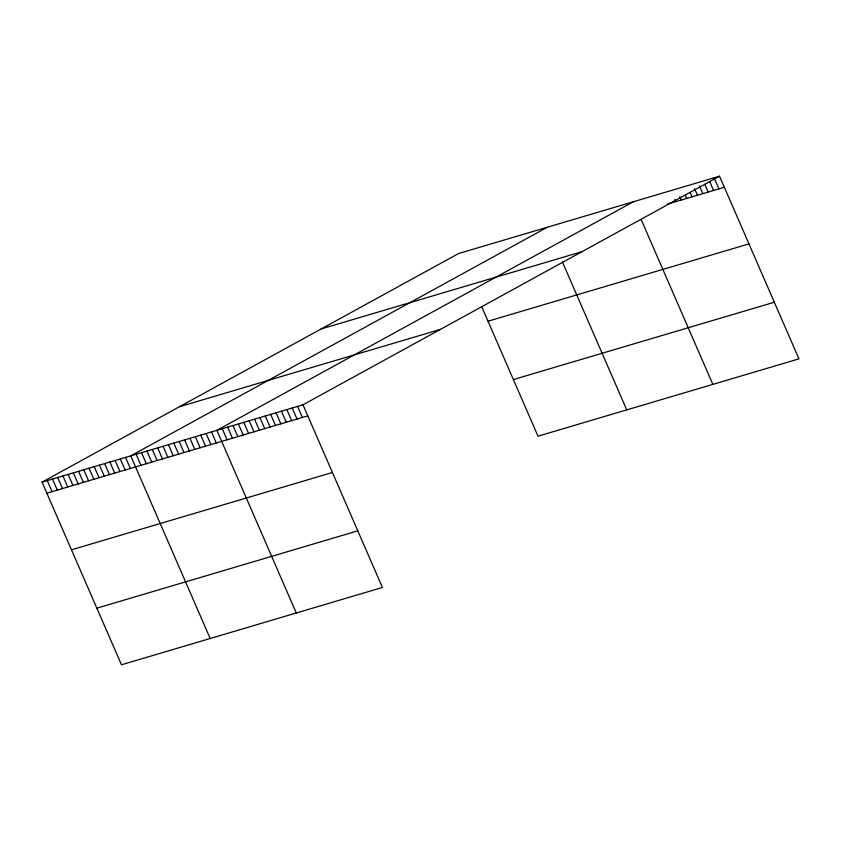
<?xml version="1.0" encoding="UTF-8"?>
<svg xmlns="http://www.w3.org/2000/svg" width="841" height="841" viewBox="0 0 841 841"><rect width="100%" height="100%" fill="white"/><g stroke="black" fill="none" stroke-linecap="round" stroke-linejoin="round"><path stroke-width="1.26" d="M42.05 482.135L302.991 404.815L382.413 587.47L121.472 664.789L42.05 482.135L458.587 253.53L719.528 176.211L798.95 358.865L538.009 436.185L481.861 307.06M547.312 227.238L130.765 455.854L210.187 638.508M633.42 201.724L216.883 430.329L296.295 612.984M302.991 404.815L719.528 176.211M667.291 204.174L724.343 187.259M321.136 328.968L582.067 251.648M179.511 406.697L440.442 329.378M488.022 321.22L748.963 243.89M46.854 493.194L307.795 415.875M513.388 379.554L774.33 302.234M71.485 549.825L332.416 472.495M96.852 608.169L357.782 530.839M714.146 177.798L718.96 188.857M709.73 181.603L713.578 190.455M704.832 184.305L708.196 192.053M699.449 185.903L702.813 193.64M694.54 188.605L697.431 195.238M690.125 192.41L692.048 196.836M685.226 195.112L686.666 198.423M679.843 196.71L681.284 200.021M674.934 199.401L675.901 201.619M641.305 219.858L712.842 384.379M562.377 261.887L626.734 409.893M297.609 406.413L302.413 417.472M292.226 408.001L297.031 419.06M286.844 409.599L291.648 420.658M281.462 411.196L286.266 422.256M276.079 412.794L280.883 423.843M270.697 414.382L275.501 425.441M265.314 415.98L270.119 427.039M259.932 417.578L264.747 428.637M254.55 419.165L259.364 430.224M249.167 420.763L253.982 431.822M243.785 422.361L248.6 433.42M238.402 423.948L243.217 435.007M233.02 425.546L237.835 436.605M227.638 427.144L232.452 438.203M222.266 428.742L227.07 439.79M211.501 431.927L216.305 442.986M206.119 433.525L210.923 444.584M200.736 435.112L205.54 446.172M195.354 436.71L200.158 447.769M189.971 438.308L194.776 449.367M184.589 439.906L189.393 450.955M179.207 441.493L184.011 452.553M173.824 443.091L178.628 454.151M168.442 444.689L173.246 455.748M163.059 446.277L167.864 457.336M157.677 447.875L162.492 458.934M152.295 449.472L157.109 460.532M146.912 451.06L151.727 462.119M141.53 452.658L146.345 463.717M136.147 454.256L140.962 465.315M125.551 457.399L130.355 468.458M120.337 458.944L125.141 470.003M115.112 460.49L119.916 471.549M109.898 462.035L114.702 473.094M104.673 463.58L109.488 474.639M99.459 465.126L104.263 476.185M94.234 466.671L99.049 477.73M89.02 468.216L93.824 479.275M83.795 469.772L88.61 480.821M78.581 471.317L83.385 482.377M73.367 472.863L78.171 483.922M68.142 474.408L72.957 485.467M62.928 475.953L67.732 487.013M57.703 477.499L62.518 488.558M52.489 479.044L57.293 490.103M47.264 480.589L52.079 491.649"/></g></svg>
